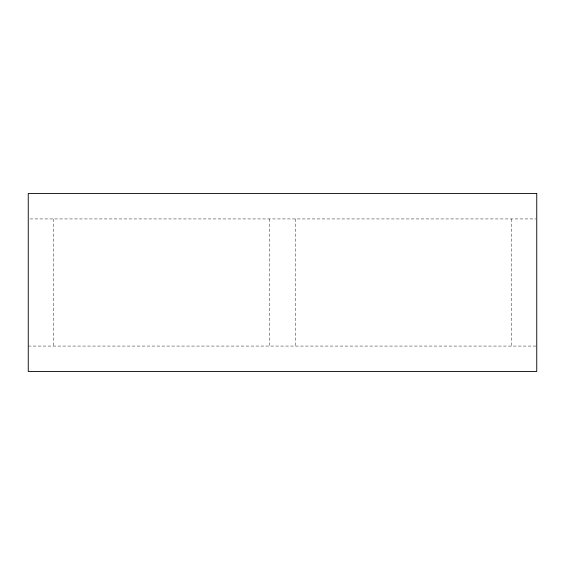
<?xml version="1.0" encoding="UTF-8"?>
<svg xmlns="http://www.w3.org/2000/svg" width="565" height="565" viewBox="0 0 565 565"><rect width="100%" height="100%" fill="white"/><g stroke="black" fill="none" stroke-linecap="round" stroke-linejoin="round"><path stroke-width="0.42" stroke-dasharray="2.83 2.12" d="M30.002 218.938L535.874 218.938M28.25 346.062L536.75 346.062M511.325 218.938L511.325 346.062M295.213 218.938L295.213 346.062M269.788 218.938L269.788 346.062M53.675 218.938L53.675 346.062"/><path stroke-width="0.85" d="M536.75 193.513L28.25 193.513L28.25 371.488L536.75 371.488L536.75 193.513"/></g></svg>
